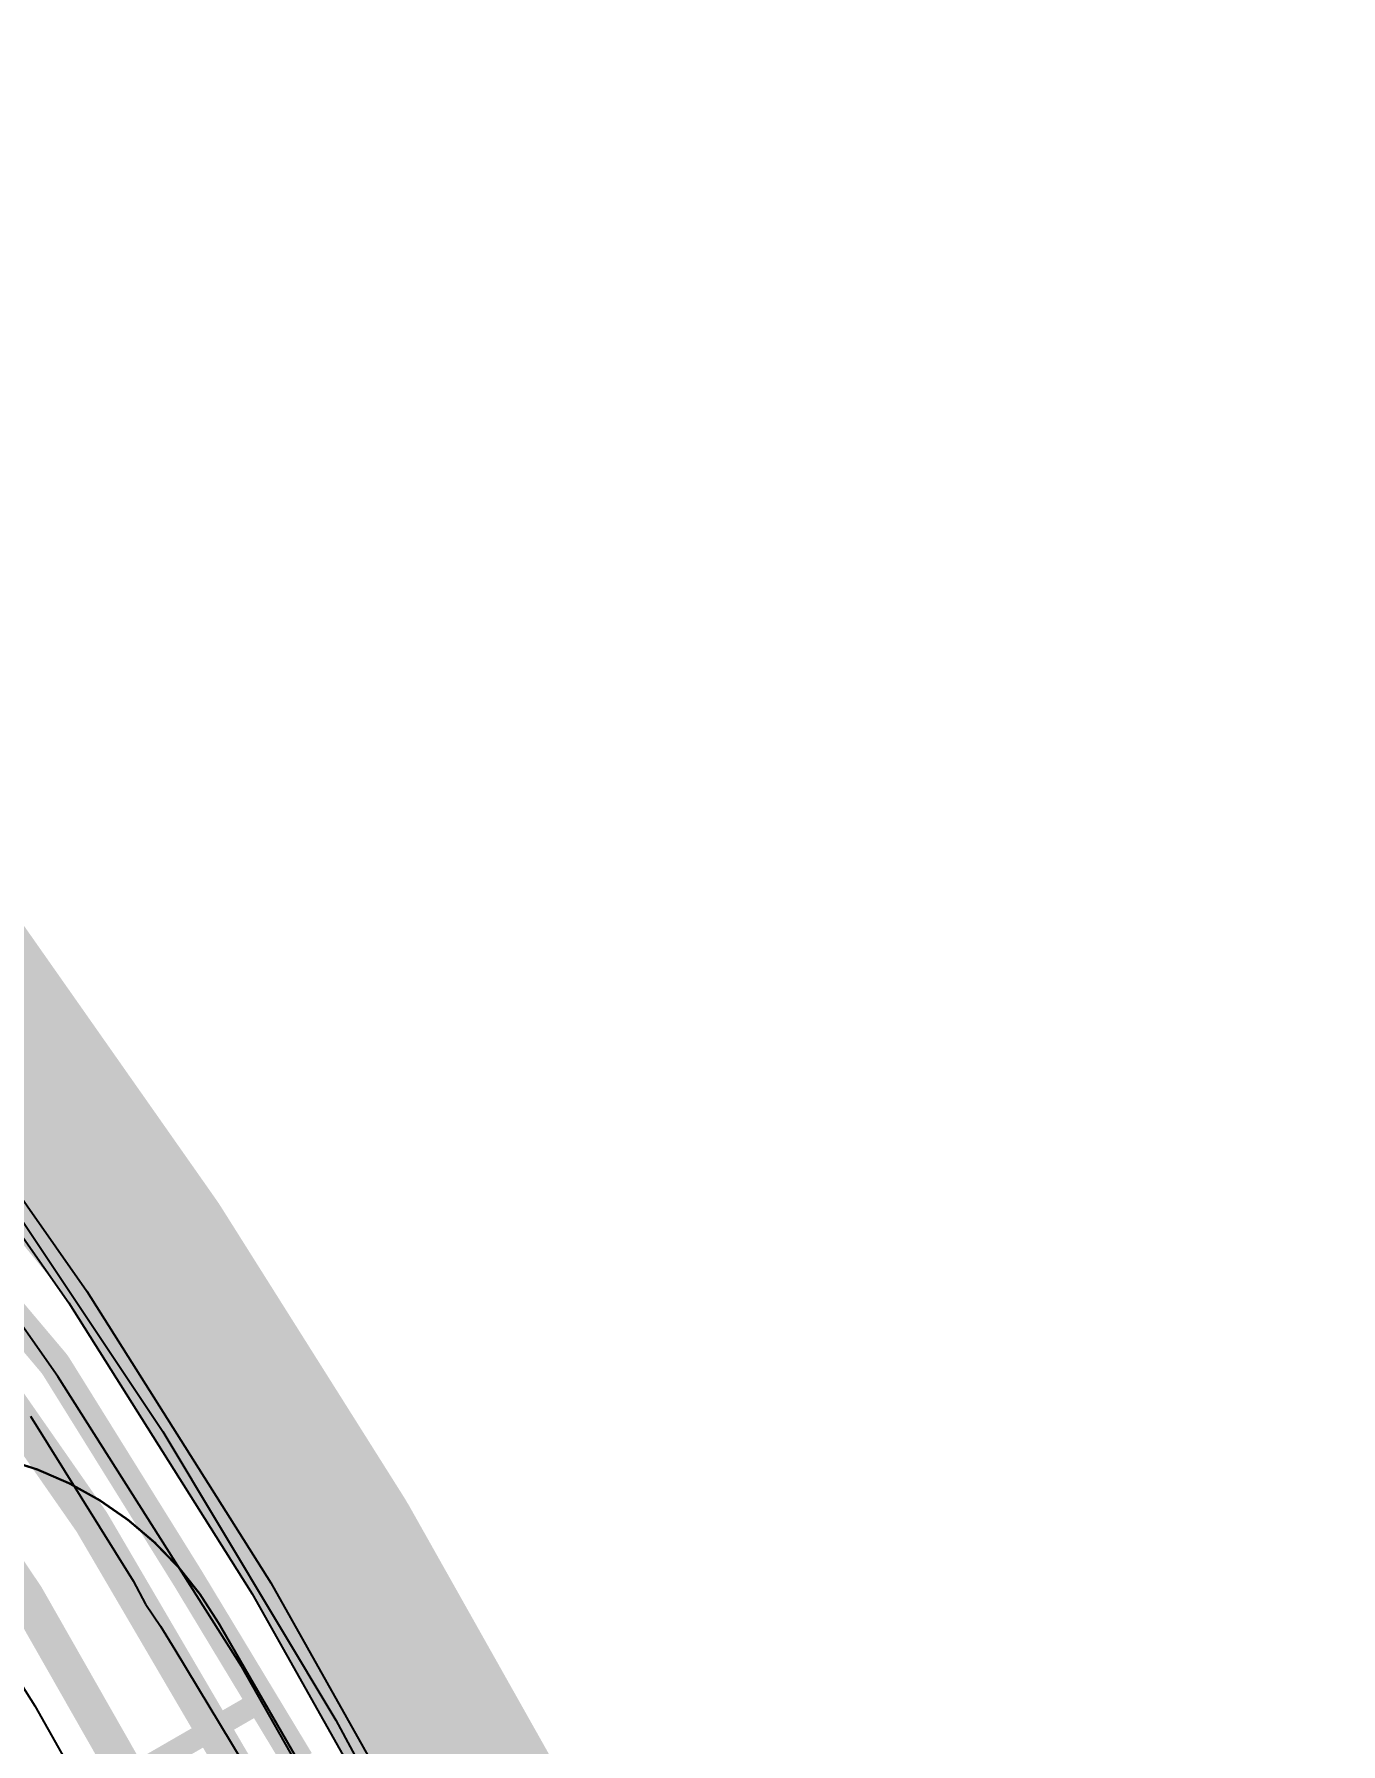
# Model space of a CAD drawing. Header units: inches. Extents: x -30 to 282, y -86 to 78.
# Drawn here: x 42.58 to 49.98, y -26 to -16.32 of the extents above; entities that cross this region are included whole.
import ezdxf

# ---------------------------------------------------------------- set-up
doc = ezdxf.new("R2010")
doc.units = ezdxf.units.IN
for name, color, linetype in [('Board Outline', 216, 'Continuous'), ('Bottom Layer', 5, 'Continuous'), ('Bottom Overlay', 54, 'Continuous'), ('Dimensions', 6, 'Continuous'), ('GND 01', 76, 'Continuous'), ('GND 02', 16, 'Continuous'), ('PWR', 156, 'Continuous'), ('SIG 01', 90, 'Continuous'), ('Top Layer', 1, 'Continuous')]:
    doc.layers.add(name, color=color, linetype=linetype)
doc.styles.add('Arial_Bold', font='', dxfattribs={"height": 0.2})
doc.styles.get('Arial_Bold').set_extended_font_data('Arial', bold=True)

msp = doc.modelspace()

# ---------------------------------------------------------------- linework, layer by layer
at = {"layer": 'Board Outline', "const_width": 0.254}
msp.add_lwpolyline([(37.49466466, -16.44645174, -2.5025245443781), (-17.29285086, -16.44645174)], format="xyb", dxfattribs=at)
at = {"layer": 'Bottom Layer'}
for p, q in [((42.25061654, -22.64460292), (43.3085621, -24.22940544)), ((43.3085621, -24.22940544), (44.28848901999999, -25.8636008)), ((44.28848901999999, -25.8636008), (45.18809352, -27.54335106))]:
    msp.add_line(p, q, dxfattribs=at)
at = {"layer": 'Dimensions', "const_width": 0.0127}
msp.add_lwpolyline([(40.89384506, -24.58493686, -0.4142135623730951), (43.62589699999999, -25.31698772)], format="xyb", dxfattribs=at)
at = {"layer": 'Dimensions'}
for points, const_width in [([(43.62589699999999, -25.31698772), (44.125896, -26.18301341999999)], 0.0127), ([(26.55539012, -35.74999962), (43.8758965, -25.7499993)], 0.127)]:
    msp.add_lwpolyline(points, dxfattribs=dict(at, const_width=const_width))
for points, const_width in [([(43.622722, -25.31698772, 1), (43.629072, -25.31698772, 1)], 0.00635), ([(43.622722, -25.31698772, 1), (43.629072, -25.31698772, 1)], 0.00635), ([(43.84414649999999, -25.7499993, 1), (43.90764649999999, -25.7499993, 1)], 0.0635)]:
    msp.add_lwpolyline(points, format="xyb", close=True, dxfattribs=dict(at, const_width=const_width))
at = {"layer": 'GND 01'}
for p, q in [((41.65824536, -21.90855156), (42.7769401, -23.5022263)), ((42.7769401, -23.5022263), (43.81519812, -25.14936296)), ((43.81519812, -25.14936296), (44.7704718, -26.84592294))]:
    msp.add_line(p, q, dxfattribs=at)
at = {"layer": 'GND 01', "const_width": 1.016}
for points in [[(42.06878555999999, -21.60493012), (43.20200402, -23.2192957)], [(43.20200402, -23.2192957), (44.25377229999999, -24.88786742)], [(44.25377229999999, -24.88786742), (45.22150214, -26.60654572)]]:
    msp.add_lwpolyline(points, dxfattribs=at)
at = {"layer": 'GND 01', "const_width": 0.508}
for points in [[(42.94800402, -23.2192957, 1), (43.45600401999999, -23.2192957, 1)], [(42.94800402, -23.2192957, 1), (43.45600401999999, -23.2192957, 1)], [(43.9997723, -24.88786742, 1), (44.5077723, -24.88786742, 1)], [(43.9997723, -24.88786742, 1), (44.5077723, -24.88786742, 1)]]:
    msp.add_lwpolyline(points, format="xyb", close=True, dxfattribs=at)
at = {"layer": 'GND 02'}
for p, q in [((41.65824536, -21.90855156), (42.7769401, -23.5022263)), ((42.7769401, -23.5022263), (43.81519812, -25.14936296)), ((43.81519812, -25.14936296), (44.7704718, -26.84592294))]:
    msp.add_line(p, q, dxfattribs=at)
at = {"layer": 'GND 02', "const_width": 1.016}
for points in [[(42.06878555999999, -21.60493012), (43.20200402, -23.2192957)], [(43.20200402, -23.2192957), (44.25377229999999, -24.88786742)], [(44.25377229999999, -24.88786742), (45.22150214, -26.60654572)]]:
    msp.add_lwpolyline(points, dxfattribs=at)
at = {"layer": 'GND 02', "const_width": 0.508}
for points in [[(42.94800402, -23.2192957, 1), (43.45600401999999, -23.2192957, 1)], [(42.94800402, -23.2192957, 1), (43.45600401999999, -23.2192957, 1)], [(43.9997723, -24.88786742, 1), (44.5077723, -24.88786742, 1)], [(43.9997723, -24.88786742, 1), (44.5077723, -24.88786742, 1)]]:
    msp.add_lwpolyline(points, format="xyb", close=True, dxfattribs=at)
at = {"layer": 'PWR'}
for p, q in [((41.75640366, -21.83602694), (42.878502, -23.43455308)), ((42.878502, -23.43455308), (43.92002646, -25.08687134)), ((43.92002646, -25.08687134), (44.87829226, -26.788745))]:
    msp.add_line(p, q, dxfattribs=at)
at = {"layer": 'SIG 01'}
for p, q in [((41.75640366, -21.83602694), (42.878502, -23.43455308)), ((42.71481678, -23.91781602), (41.59359474, -22.32580244)), ((42.878502, -23.43455308), (43.92002646, -25.08687134)), ((43.75657492, -25.56293084), (42.71481678, -23.91781602)), ((41.58875096, -24.21212328), (42.58363848, -25.78321996)), ((43.92002646, -25.08687134), (44.87829226, -26.788745)), ((44.71635456, -27.25717688), (43.75657492, -25.56293084)), ((42.58363848, -25.78321996), (43.50023557999999, -27.40124314))]:
    msp.add_line(p, q, dxfattribs=at)
at = {"layer": 'SIG 01', "const_width": 0.2032}
for points in [[(41.13811939999999, -22.20365892, -0.078759728978171), (46.94447049999999, -33.0810108)], [(40.9651581, -22.82659138, -0.0739261435044577), (46.1560164, -32.7794366)]]:
    msp.add_lwpolyline(points, format="xyb", dxfattribs=at)
at = {"layer": 'Top Layer'}
for p, q in [((42.55949578, -24.143716), (43.13968258, -25.0762897)), ((43.13968258, -25.0762897), (43.21134868, -25.20783122)), ((43.21134868, -25.20783122), (43.21166364, -25.20859068)), ((43.21166364, -25.20859068), (43.2962685, -25.33172734)), ((43.2962685, -25.33172734), (43.37632168, -25.46426708)), ((43.37632168, -25.46426708), (43.76143394, -26.10191121999999))]:
    msp.add_line(p, q, dxfattribs=at)
at = {"layer": 'Top Layer', "const_width": 0.1778}
for points in [[(42.3733722, -22.8538278), (43.0970182, -23.74069166)], [(42.09307304, -23.13412696), (42.68912214, -23.84078798)], [(43.0970182, -23.74069166), (43.0973484, -23.7411006)], [(43.1095277, -23.7580678), (43.74989472, -24.77067436)], [(42.68912214, -23.84078798), (42.68959712, -23.84135694)], [(42.70417672, -23.86150422), (43.45028902, -25.060783)], [(43.74989472, -24.77067436), (43.75041795999999, -24.77151764)], [(43.75089802, -24.7722898), (44.22963468, -25.54755368)], [(43.45028902, -25.060783), (43.45078432, -25.06159326)], [(43.45151329999999, -25.06278706), (44.07570814, -26.09628766)], [(44.22963468, -25.54755368), (44.23005123999999, -25.54823694)], [(44.23484422, -25.55657829999999), (44.7749041, -26.5580114)]]:
    msp.add_lwpolyline(points, dxfattribs=at)
at = {"layer": 'Top Layer', "const_width": 0.0889}
for points in [[(43.0525682, -23.74069166, 1), (43.1414682, -23.74069166, 1)], [(43.0525682, -23.74069166, 1), (43.1414682, -23.74069166, 1)], [(43.0528984, -23.7411006, 1), (43.1417984, -23.7411006, 1)], [(43.0528984, -23.7411006, 1), (43.1417984, -23.7411006, 1)], [(43.0650777, -23.7580678, 1), (43.1539777, -23.7580678, 1)], [(43.06508024, -23.75806526, 1), (43.15398024, -23.75806526, 1)], [(42.64467214, -23.84078798, 1), (42.73357214, -23.84078798, 1)], [(42.64467214, -23.84078798, 1), (42.73357214, -23.84078798, 1)], [(42.64514712, -23.84135694, 1), (42.73404712, -23.84135694, 1)], [(42.64514712, -23.84135694, 1), (42.73404712, -23.84135694, 1)], [(42.65972672, -23.86150422, 1), (42.74862672, -23.86150422, 1)], [(42.65972926, -23.86150168, 1), (42.74862925999999, -23.86150168, 1)], [(43.70544472, -24.77067436, 1), (43.79434472, -24.77067436, 1)], [(43.70544472, -24.77067436, 1), (43.79434472, -24.77067436, 1)], [(43.70596796, -24.77151764, 1), (43.79486796, -24.77151764, 1)], [(43.7059705, -24.7715151, 1), (43.79487049999999, -24.7715151, 1)], [(43.70644802, -24.7722898, 1), (43.79534802, -24.7722898, 1)], [(43.70645056, -24.77228726, 1), (43.79535056, -24.77228726, 1)], [(43.40583901999999, -25.060783, 1), (43.49473902, -25.060783, 1)], [(43.40583901999999, -25.060783, 1), (43.49473902, -25.060783, 1)], [(43.40633432, -25.06159326, 1), (43.49523431999999, -25.06159326, 1)], [(43.40633686, -25.06159326, 1), (43.49523686, -25.06159326, 1)], [(43.4070633, -25.06278706, 1), (43.49596329999999, -25.06278706, 1)], [(43.4070633, -25.06278706, 1), (43.49596329999999, -25.06278706, 1)], [(44.18518468, -25.54755368, 1), (44.27408467999999, -25.54755368, 1)], [(44.18518468, -25.54755368, 1), (44.27408467999999, -25.54755368, 1)], [(44.18560124, -25.54823694, 1), (44.27450124, -25.54823694, 1)], [(44.18560124, -25.54823694, 1), (44.27450124, -25.54823694, 1)], [(44.19039421999999, -25.55657829999999, 1), (44.27929422, -25.55657829999999, 1)], [(44.19039676, -25.55657829999999, 1), (44.27929676, -25.55657829999999, 1)]]:
    msp.add_lwpolyline(points, format="xyb", close=True, dxfattribs=at)
at = {"layer": 'Top Layer', "const_width": 0.1778}
for points in [[(43.0973484, -23.7411006, -0.0293915815985657), (43.10953024, -23.75806526)], [(42.68959712, -23.84135694, -0.035009687262122), (42.70417926, -23.86150168)], [(43.7504205, -24.7715151, -0.0012784035643677), (43.75090056, -24.77228726)], [(43.45078685999999, -25.06159326, -0.0019667222769321), (43.45151329999999, -25.06278706)], [(44.23005123999999, -25.54823694, -0.013528914591783), (44.23484676, -25.55657829999999)]]:
    msp.add_lwpolyline(points, format="xyb", dxfattribs=at)

# ---------------------------------------------------------------- texts
at = {"layer": 'Bottom Overlay', "style": 'Arial_Bold', "text_generation_flag": 2}
msp.add_text('FINGER 2', height=1.00000054, rotation=300, dxfattribs=at).set_placement((42.9842422, -29.62295828))

doc.saveas('drawing.dxf')
